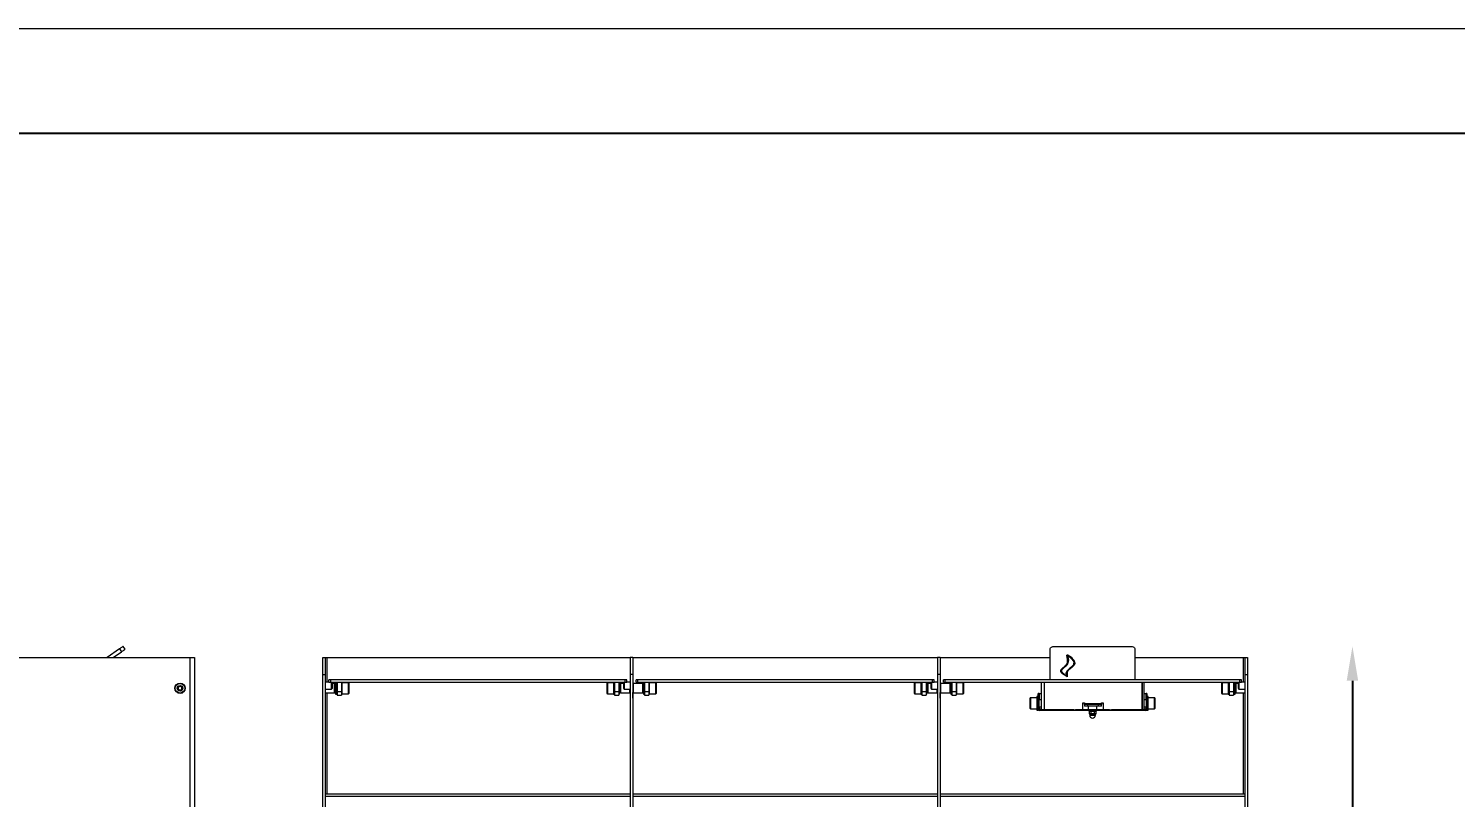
# Model space of a CAD drawing. Header units: millimetres. Extents: x -1511 to 5721, y -19897 to 4144.
# Drawn here: x 2457 to 4124, y 3225 to 4124 of the extents above; entities that cross this region are included whole.
import ezdxf

# ---------------------------------------------------------------- set-up
doc = ezdxf.new("R2010")
doc.units = ezdxf.units.MM
doc.linetypes.add('INCONTINUOUS', pattern=[200000.001, 200000, -0.001])
doc.layers.add('KOTY', color=3, linetype='INCONTINUOUS')
doc.layers.add('Nekreslit', color=6, linetype='Continuous', plot=False)
doc.styles.get("Standard").update_dxf_attribs({"font": 'arial.ttf'})
doc.dimstyles.new('PROFI_CSN', dxfattribs={"dimscale": 0, "dimtxt": 3.5, "dimasz": 3, "dimexe": 1, "dimexo": 0, "dimgap": 1.5, "dimtad": 1, "dimlfac": -1, "dimdsep": 46, "dimtxsty": 'Standard', "dimcen": 0, "dimdle": 1, "dimclrd": 256, "dimclre": 256, "dimclrt": 256, "dimadec": 0, "dimazin": 0, "dimtfac": 0.6, "dimtmove": 0, "dimatfit": 1, "dimfxl": 1, "dimtolj": 1, "dimarcsym": 0})

# ---------------------------------------------------------------- blocks, each defined once
blk = doc.blocks.new('*D26')
at = {"layer": 'DEFPOINTS', "color": 0, "transparency": 16777216}
for p in [(3744.1, 3401.9), (3880.6, 2409), (4003.2, 2409)]:
    blk.add_point(p, dxfattribs=at)
at = {"layer": 'KOTY', "color": 7, "lineweight": -2, "transparency": 16777216}
blk.add_line((4003.2, 3361.9), (4003.2, 2449), dxfattribs=at)
at = {"layer": 'KOTY', "color": 7, "transparency": 16777216}
for points in [[(3996.5, 3361.9), (4009.9, 3361.9), (4003.2, 3401.9)], [(3996.5, 2449), (4009.9, 2449), (4003.2, 2409)]]:
    blk.add_solid(points, dxfattribs=at)
at = {"layer": 'KOTY', "color": 7, "lineweight": 15, "transparency": 16777216, "insert": (3974.8, 2899), "char_height": 40, "attachment_point": 5, "rotation": 90}
blk.add_mtext('\\A1;994', dxfattribs=at)

msp = doc.modelspace()

# ---------------------------------------------------------------- linework, layer by layer
at = {"color": 7, "linetype": 'Continuous', "lineweight": 15}
for p, q in [((2569.4, 3398.6), (2567.1, 3401.9)), ((3655.1, 3401.9), (3744.1, 3401.9)), ((2350.6, 3389), (2645.6, 3389)), ((2563, 3399), (2548.7, 3389)), ((2555.7, 3389), (2565.3, 3395.7)), ((2563, 3399), (2565.3, 3395.7)), ((2645.6, 2409), (2645.6, 3389)), ((2645.6, 3389), (2650.6, 3389)), ((2650.6, 3389), (2650.6, 2409)), ((2800.6, 3389), (2803.6, 3389)), ((2800.6, 3369), (2800.6, 3389)), ((2803.6, 3369), (2803.6, 3389)), ((2803.6, 3389), (2805.6, 3389)), ((2805.6, 3389), (3159.6, 3389)), ((3162.6, 3389), (3159.6, 3389)), ((3159.6, 3389), (3159.6, 3369)), ((3162.6, 3389), (3162.6, 3369)), ((3162.6, 3389), (3518.6, 3389)), ((3521.6, 3389), (3518.6, 3389)), ((3518.6, 3389), (3518.6, 3369)), ((3521.6, 3389), (3521.6, 3369)), ((3521.6, 3389), (3650.1, 3389)), ((3650.1, 3363), (3650.1, 3399)), ((3669.6, 3391.1), (3669.7, 3391.6)), ((3669.7, 3391.5), (3669.6, 3391)), ((3669.6, 3390.4), (3669.6, 3391.1)), ((3669.8, 3389.6), (3669.6, 3390.4)), ((3669.7, 3391.6), (3669.9, 3391.8)), ((3669.9, 3391.7), (3669.7, 3391.5)), ((3669.7, 3391.5), (3669.7, 3391.6)), ((3670, 3388.6), (3669.8, 3389.6)), ((3669.9, 3391.8), (3670.5, 3391.8)), ((3669.9, 3391.7), (3669.9, 3391.8)), ((3670.5, 3391.7), (3669.9, 3391.7)), ((3670.2, 3387.6), (3670, 3388.6)), ((3670.4, 3386.5), (3670.2, 3387.6)), ((3670.3, 3383.1), (3670.5, 3384.2)), ((3670.5, 3384.1), (3670.3, 3383)), ((3670.5, 3385.3), (3670.4, 3386.5)), ((3670.5, 3391.8), (3671.1, 3391.6)), ((3670.5, 3391.7), (3670.5, 3391.8)), ((3671.1, 3391.5), (3670.5, 3391.7)), ((3670.5, 3384.2), (3670.5, 3385.3)), ((3670.5, 3385.2), (3670.5, 3385.3)), ((3670.5, 3385.2), (3670.5, 3384.1)), ((3670.5, 3384.1), (3670.5, 3384.2)), ((3670.6, 3390.5), (3670.6, 3391.1)), ((3670.6, 3391.1), (3670.6, 3391.1)), ((3670.6, 3391.1), (3671.3, 3390.7)), ((3670.6, 3391.1), (3670.6, 3391)), ((3670.6, 3391), (3670.6, 3390.4)), ((3670.8, 3389.7), (3670.6, 3390.5)), ((3670.6, 3390.5), (3670.6, 3390.4)), ((3670.6, 3390.4), (3670.8, 3389.6)), ((3671, 3388.7), (3670.8, 3389.7)), ((3670.8, 3389.7), (3670.8, 3389.6)), ((3670.8, 3389.6), (3671, 3388.6)), ((3671.2, 3387.6), (3671, 3388.7)), ((3671, 3388.7), (3671, 3388.6)), ((3671, 3388.6), (3671.2, 3387.6)), ((3671.1, 3391.6), (3672, 3391.1)), ((3671.1, 3391.5), (3671.1, 3391.6)), ((3672, 3391), (3671.1, 3391.5)), ((3671.2, 3387.6), (3671.4, 3386.4)), ((3671.4, 3386.5), (3671.2, 3387.6)), ((3671.2, 3387.6), (3671.2, 3387.6)), ((3671.3, 3390.7), (3672.1, 3390.1)), ((3671.3, 3383), (3671.5, 3384.2)), ((3671.5, 3385.3), (3671.4, 3386.5)), ((3671.4, 3386.5), (3671.4, 3386.4)), ((3671.4, 3386.4), (3671.5, 3385.3)), ((3671.5, 3384.2), (3671.5, 3385.3)), ((3672, 3391.1), (3672.9, 3390.5)), ((3672, 3391), (3672, 3391.1)), ((3672.9, 3390.4), (3672, 3391)), ((3672.1, 3390.1), (3673.1, 3389.4)), ((3672.9, 3390.5), (3673.9, 3389.7)), ((3672.9, 3390.4), (3672.9, 3390.5)), ((3673.9, 3389.7), (3672.9, 3390.4)), ((3673.1, 3389.4), (3674.1, 3388.6)), ((3673.9, 3389.7), (3674.9, 3388.9)), ((3674.9, 3388.8), (3673.9, 3389.7)), ((3673.9, 3389.7), (3673.9, 3389.7)), ((3674.1, 3388.6), (3675, 3387.6)), ((3674.9, 3388.9), (3675.9, 3387.9)), ((3674.9, 3388.8), (3674.9, 3388.9)), ((3675.9, 3387.8), (3674.9, 3388.8)), ((3675, 3387.6), (3675.9, 3386.6)), ((3675.9, 3387.9), (3676.8, 3386.8)), ((3675.9, 3387.8), (3675.9, 3387.9)), ((3676.8, 3386.8), (3675.9, 3387.8)), ((3675.9, 3386.6), (3676.7, 3385.6)), ((3676.7, 3385.6), (3677.3, 3384.5)), ((3676.8, 3386.8), (3677.6, 3385.8)), ((3677.6, 3385.7), (3676.8, 3386.8)), ((3676.8, 3386.8), (3676.8, 3386.8)), ((3677.3, 3384.5), (3677.7, 3383.5)), ((3677.6, 3385.8), (3678.3, 3384.7)), ((3677.6, 3385.7), (3677.6, 3385.8)), ((3678.3, 3384.6), (3677.6, 3385.7)), ((3678.3, 3384.7), (3678.7, 3383.6)), ((3678.3, 3384.6), (3678.3, 3384.7)), ((3678.7, 3383.6), (3678.3, 3384.6)), ((3749.1, 3399), (3749.1, 3363)), ((3749.1, 3389), (3875.6, 3389)), ((3875.6, 3389), (3877.6, 3389)), ((3877.6, 3389), (3880.6, 3389)), ((3877.6, 3389), (3877.6, 3369)), ((3880.6, 3389), (3880.6, 3369)), ((2800.6, 3369), (2803.6, 3369)), ((2800.6, 2429), (2800.6, 3369)), ((2803.6, 2429), (2803.6, 3369)), ((3159.6, 3369), (3159.6, 2429)), ((3162.6, 3369), (3159.6, 3369)), ((3162.6, 3369), (3162.6, 2429)), ((3521.6, 3369), (3518.6, 3369)), ((3518.6, 3369), (3518.6, 2429)), ((3521.6, 3369), (3521.6, 2429)), ((3662.4, 3372.9), (3662.5, 3373.6)), ((3662.5, 3373.5), (3662.4, 3372.9)), ((3662.7, 3372.2), (3662.4, 3372.9)), ((3662.5, 3373.6), (3662.7, 3374.3)), ((3662.7, 3374.2), (3662.5, 3373.5)), ((3662.5, 3373.5), (3662.5, 3373.6)), ((3662.7, 3374.3), (3663.1, 3375)), ((3663.1, 3374.9), (3662.7, 3374.2)), ((3662.7, 3374.2), (3662.7, 3374.3)), ((3663.1, 3371.5), (3662.7, 3372.2)), ((3663.1, 3375), (3663.7, 3375.7)), ((3663.7, 3375.6), (3663.1, 3374.9)), ((3663.1, 3374.9), (3663.1, 3375)), ((3663.8, 3370.8), (3663.1, 3371.5)), ((3663.4, 3372.9), (3663.5, 3373.5)), ((3663.4, 3372.9), (3663.6, 3372.3)), ((3663.6, 3372.3), (3663.4, 3372.9)), ((3663.4, 3372.9), (3663.4, 3372.9)), ((3663.5, 3373.5), (3663.7, 3374.1)), ((3663.6, 3372.3), (3664.1, 3371.6)), ((3664.1, 3371.7), (3663.6, 3372.3)), ((3663.6, 3372.3), (3663.6, 3372.3)), ((3663.7, 3375.7), (3664.4, 3376.4)), ((3664.4, 3376.3), (3663.7, 3375.6)), ((3663.7, 3375.6), (3663.7, 3375.7)), ((3663.7, 3374.1), (3664, 3374.7)), ((3664.6, 3370), (3663.8, 3370.8)), ((3664, 3374.7), (3664.6, 3375.4)), ((3664.6, 3371), (3664.1, 3371.7)), ((3664.1, 3371.7), (3664.1, 3371.6)), ((3664.1, 3371.6), (3664.6, 3371)), ((3664.4, 3376.4), (3665.2, 3377.1)), ((3665.2, 3377), (3664.4, 3376.3)), ((3664.4, 3376.3), (3664.4, 3376.4)), ((3664.6, 3375.4), (3665.3, 3376.1)), ((3664.6, 3371), (3665.4, 3370.3)), ((3665.4, 3370.4), (3664.6, 3371)), ((3664.6, 3371), (3664.6, 3371)), ((3665.5, 3369.3), (3664.6, 3370)), ((3665.2, 3377.1), (3666.1, 3377.8)), ((3666.1, 3377.7), (3665.2, 3377)), ((3665.2, 3377), (3665.2, 3377.1)), ((3665.3, 3376.1), (3666.1, 3376.8)), ((3666.3, 3369.6), (3665.4, 3370.4)), ((3665.4, 3370.4), (3665.4, 3370.3)), ((3665.4, 3370.3), (3666.3, 3369.6)), ((3666.6, 3368.6), (3665.5, 3369.3)), ((3666.1, 3377.8), (3667, 3378.6)), ((3667, 3378.5), (3666.1, 3377.7)), ((3666.1, 3377.7), (3666.1, 3377.8)), ((3666.1, 3376.8), (3666.9, 3377.5)), ((3666.3, 3369.6), (3667.3, 3368.8)), ((3667.3, 3368.9), (3666.3, 3369.6)), ((3666.3, 3369.6), (3666.3, 3369.6)), ((3667.7, 3367.8), (3666.6, 3368.6)), ((3666.9, 3377.5), (3667.8, 3378.3)), ((3667, 3378.6), (3667.8, 3379.4)), ((3667.8, 3379.3), (3667, 3378.5)), ((3667, 3378.5), (3667, 3378.6)), ((3668.5, 3368.2), (3667.3, 3368.9)), ((3667.3, 3368.9), (3667.3, 3368.8)), ((3667.3, 3368.8), (3668.5, 3368.1)), ((3668.9, 3367.1), (3667.7, 3367.8)), ((3667.8, 3379.4), (3668.6, 3380.3)), ((3668.6, 3380.2), (3667.8, 3379.3)), ((3667.8, 3379.3), (3667.8, 3379.4)), ((3667.8, 3378.3), (3668.7, 3379.1)), ((3668.9, 3367.9), (3668.5, 3368.2)), ((3668.5, 3368.2), (3668.5, 3368.1)), ((3668.5, 3368.1), (3668.9, 3367.8)), ((3668.6, 3380.3), (3669.3, 3381.2)), ((3669.3, 3381.1), (3668.6, 3380.2)), ((3668.6, 3380.2), (3668.6, 3380.3)), ((3668.7, 3379.1), (3669.5, 3380)), ((3668.8, 3369.9), (3668.9, 3370.8)), ((3668.9, 3370.8), (3668.8, 3369.9)), ((3668.8, 3369.9), (3668.8, 3369)), ((3668.8, 3369), (3668.9, 3368.1)), ((3668.9, 3370.8), (3669.1, 3371.7)), ((3669.1, 3371.7), (3668.9, 3370.8)), ((3668.9, 3370.8), (3668.9, 3370.8)), ((3668.9, 3368.1), (3668.9, 3367.9)), ((3668.9, 3367.9), (3668.9, 3367.8)), ((3669.4, 3372.6), (3669.1, 3371.7)), ((3669.1, 3371.7), (3669.4, 3372.5)), ((3669.1, 3371.7), (3669.1, 3371.7)), ((3669.3, 3381.2), (3669.9, 3382.1)), ((3669.9, 3382), (3669.3, 3381.1)), ((3669.3, 3381.1), (3669.3, 3381.2)), ((3669.9, 3373.5), (3669.4, 3372.6)), ((3669.4, 3372.5), (3669.9, 3373.4)), ((3669.4, 3372.6), (3669.4, 3372.5)), ((3669.5, 3380), (3670.2, 3380.9)), ((3669.9, 3370.8), (3669.8, 3369.9)), ((3669.8, 3369.9), (3669.8, 3369)), ((3669.8, 3369.8), (3669.8, 3369.9)), ((3669.8, 3369), (3669.8, 3369.8)), ((3669.8, 3369), (3669.9, 3368.1)), ((3669.9, 3368.1), (3669.8, 3369)), ((3669.8, 3369), (3669.8, 3369)), ((3669.9, 3382.1), (3670.3, 3383.1)), ((3670.3, 3383), (3669.9, 3382)), ((3669.9, 3382.1), (3669.9, 3382)), ((3670.6, 3374.3), (3669.9, 3373.5)), ((3669.9, 3373.4), (3670.6, 3374.2)), ((3669.9, 3373.5), (3669.9, 3373.4)), ((3670.1, 3371.6), (3669.9, 3370.8)), ((3669.9, 3368.1), (3670, 3367.2)), ((3670, 3367.2), (3669.9, 3368.1)), ((3669.9, 3368.1), (3669.9, 3368.1)), ((3670, 3367.2), (3670.1, 3366.3)), ((3670.1, 3366.3), (3670, 3367.2)), ((3670, 3367.2), (3670, 3367.2)), ((3670.4, 3372.5), (3670.1, 3371.6)), ((3670.2, 3380.9), (3670.8, 3382)), ((3670.3, 3383), (3670.3, 3383.1)), ((3670.9, 3373.3), (3670.4, 3372.5)), ((3671.4, 3375.1), (3670.6, 3374.3)), ((3670.6, 3374.2), (3671.4, 3375)), ((3670.6, 3374.3), (3670.6, 3374.2)), ((3670.8, 3382), (3671.3, 3383)), ((3671.5, 3374), (3670.9, 3373.3)), ((3672.3, 3375.8), (3671.4, 3375.1)), ((3671.4, 3375), (3672.3, 3375.7)), ((3671.4, 3375.1), (3671.4, 3375)), ((3672.2, 3374.8), (3671.5, 3374)), ((3673.1, 3375.5), (3672.2, 3374.8)), ((3672.3, 3375.7), (3673.2, 3376.5)), ((3673.2, 3376.5), (3672.3, 3375.8)), ((3672.3, 3375.8), (3672.3, 3375.7)), ((3674, 3376.2), (3673.1, 3375.5)), ((3674.1, 3377.3), (3673.2, 3376.5)), ((3673.2, 3376.5), (3674.1, 3377.2)), ((3673.2, 3376.5), (3673.2, 3376.5)), ((3674.9, 3376.9), (3674, 3376.2)), ((3675, 3378), (3674.1, 3377.3)), ((3674.1, 3377.2), (3675, 3377.9)), ((3674.1, 3377.3), (3674.1, 3377.2)), ((3675.8, 3377.6), (3674.9, 3376.9)), ((3675.8, 3378.7), (3675, 3378)), ((3675, 3377.9), (3675.8, 3378.6)), ((3675, 3378), (3675, 3377.9)), ((3676.5, 3379.4), (3675.8, 3378.7)), ((3675.8, 3378.6), (3676.5, 3379.3)), ((3675.8, 3378.7), (3675.8, 3378.6)), ((3676.6, 3378.4), (3675.8, 3377.6)), ((3677.1, 3380.2), (3676.5, 3379.4)), ((3676.5, 3379.3), (3677.1, 3380.1)), ((3676.5, 3379.4), (3676.5, 3379.3)), ((3677.4, 3379.2), (3676.6, 3378.4)), ((3677.1, 3380.1), (3677.6, 3380.9)), ((3677.6, 3380.9), (3677.1, 3380.2)), ((3677.1, 3380.2), (3677.1, 3380.1)), ((3678.1, 3380), (3677.4, 3379.2)), ((3677.6, 3380.9), (3677.8, 3381.7)), ((3677.8, 3381.7), (3677.6, 3380.9)), ((3677.6, 3380.9), (3677.6, 3380.9)), ((3677.7, 3383.5), (3677.9, 3382.6)), ((3677.9, 3382.6), (3677.8, 3381.7)), ((3677.8, 3381.7), (3677.9, 3382.5)), ((3677.8, 3381.7), (3677.8, 3381.7)), ((3677.9, 3382.6), (3677.9, 3382.5)), ((3678.5, 3380.8), (3678.1, 3380)), ((3678.8, 3381.7), (3678.5, 3380.8)), ((3678.7, 3383.6), (3678.9, 3382.6)), ((3678.9, 3382.6), (3678.7, 3383.6)), ((3678.7, 3383.6), (3678.7, 3383.6)), ((3678.9, 3382.6), (3678.8, 3381.7)), ((3877.6, 3369), (3880.6, 3369)), ((3877.6, 3369), (3877.6, 2429)), ((3880.6, 3369), (3880.6, 2429)), ((2633.6, 3355.3), (2631.6, 3354.1)), ((2631.6, 3354.1), (2631.6, 3351.8)), ((2631.6, 3351.8), (2633.6, 3350.7)), ((2635.6, 3354.1), (2633.6, 3355.3)), ((2633.6, 3350.7), (2635.6, 3351.8)), ((2635.6, 3351.8), (2635.6, 3354.1)), ((2807.6, 3360), (2803.6, 3360)), ((2803.6, 3352), (2810.6, 3352)), ((2807.6, 3360), (2807.6, 3363)), ((2809.6, 3363), (2807.6, 3363)), ((2807.6, 3360), (2809.6, 3360)), ((2809.6, 3360), (2809.6, 3363)), ((3153.6, 3363), (2809.6, 3363)), ((2809.6, 3360), (3153.6, 3360)), ((2811.6, 3359), (2810.6, 3360)), ((2810.6, 3352), (2810.6, 3360)), ((2810.6, 3352), (2811.6, 3353)), ((2811.6, 3353), (2811.6, 3359)), ((2814.1, 3358.5), (2811.6, 3358.5)), ((2815.1, 3357.5), (2814.1, 3358.5)), ((2814.1, 3347.5), (2814.1, 3358.5)), ((2815.1, 3360), (2815.1, 3346)), ((2816.1, 3346), (2816.1, 3360)), ((2816.1, 3360), (2816.1, 3353)), ((2816.1, 3353), (2816.1, 3346)), ((2817.1, 3360), (2817.1, 3348.7)), ((2822.1, 3360), (2822.1, 3348.7)), ((2823.1, 3346), (2823.1, 3360)), ((2830.3, 3359.5), (2823.1, 3359.5)), ((3140.1, 3359.5), (3132.9, 3359.5)), ((3140.1, 3360), (3140.1, 3346)), ((3141.1, 3360), (3141.1, 3348.7)), ((3146.1, 3360), (3146.1, 3348.7)), ((3147.1, 3346), (3147.1, 3360)), ((3147.6, 3357), (3147.1, 3357)), ((3148.1, 3358.5), (3147.6, 3358)), ((3147.6, 3358), (3147.6, 3348)), ((3151.6, 3358.5), (3148.1, 3358.5)), ((3148.1, 3358.5), (3148.1, 3347.5)), ((3152.6, 3360), (3151.6, 3359)), ((3151.6, 3359), (3151.6, 3353)), ((3151.6, 3353), (3152.6, 3352)), ((3152.6, 3360), (3152.6, 3352)), ((3152.6, 3352), (3159.6, 3352)), ((3153.6, 3360), (3153.6, 3363)), ((3155.6, 3363), (3153.6, 3363)), ((3153.6, 3360), (3155.6, 3360)), ((3155.6, 3360), (3155.6, 3363)), ((3159.6, 3360), (3155.6, 3360)), ((3159.1, 3347.5), (3159.1, 3352)), ((3163.1, 3358.5), (3162.6, 3358)), ((3174.1, 3358.5), (3163.1, 3358.5)), ((3163.1, 3358.5), (3163.1, 3347.5)), ((3166.6, 3360), (3166.6, 3363)), ((3168.6, 3363), (3166.6, 3363)), ((3166.6, 3360), (3168.6, 3360)), ((3168.6, 3360), (3168.6, 3363)), ((3512.6, 3363), (3168.6, 3363)), ((3168.6, 3360), (3512.6, 3360)), ((3174.6, 3358), (3174.1, 3358.5)), ((3174.1, 3347.5), (3174.1, 3358.5)), ((3174.6, 3348), (3174.6, 3358)), ((3175.1, 3357), (3174.6, 3357)), ((3175.1, 3360), (3175.1, 3346)), ((3176.1, 3360), (3176.1, 3348.7)), ((3181.1, 3360), (3181.1, 3348.7)), ((3182.1, 3346), (3182.1, 3360)), ((3189.3, 3359.5), (3182.1, 3359.5)), ((3499.1, 3359.5), (3491.9, 3359.5)), ((3499.1, 3360), (3499.1, 3346)), ((3500.1, 3360), (3500.1, 3348.7)), ((3505.1, 3360), (3505.1, 3348.7)), ((3506.1, 3346), (3506.1, 3360)), ((3506.6, 3357), (3506.1, 3357)), ((3507.1, 3358.5), (3506.6, 3358)), ((3506.6, 3358), (3506.6, 3348)), ((3510.6, 3358.5), (3507.1, 3358.5)), ((3507.1, 3358.5), (3507.1, 3347.5)), ((3511.6, 3360), (3510.6, 3359)), ((3510.6, 3359), (3510.6, 3353)), ((3510.6, 3353), (3511.6, 3352)), ((3511.6, 3360), (3511.6, 3352)), ((3511.6, 3352), (3518.6, 3352)), ((3512.6, 3360), (3512.6, 3363)), ((3514.6, 3363), (3512.6, 3363)), ((3512.6, 3360), (3514.6, 3360)), ((3514.6, 3360), (3514.6, 3363)), ((3518.6, 3360), (3514.6, 3360)), ((3518.1, 3347.5), (3518.1, 3352)), ((3522.1, 3358.5), (3521.6, 3358)), ((3533.1, 3358.5), (3522.1, 3358.5)), ((3522.1, 3358.5), (3522.1, 3347.5)), ((3525.6, 3360), (3525.6, 3363)), ((3527.6, 3363), (3525.6, 3363)), ((3525.6, 3360), (3527.6, 3360)), ((3527.6, 3360), (3527.6, 3363)), ((3871.6, 3363), (3527.6, 3363)), ((3527.6, 3360), (3871.6, 3360)), ((3533.6, 3358), (3533.1, 3358.5)), ((3533.1, 3347.5), (3533.1, 3358.5)), ((3533.6, 3348), (3533.6, 3358)), ((3534.1, 3357), (3533.6, 3357)), ((3534.1, 3360), (3534.1, 3346)), ((3535.1, 3360), (3535.1, 3348.7)), ((3540.1, 3360), (3540.1, 3348.7)), ((3541.1, 3346), (3541.1, 3360)), ((3548.3, 3359.5), (3541.1, 3359.5)), ((3639.6, 3360), (3639.6, 3328)), ((3642.9, 3360), (3642.9, 3328)), ((3670.1, 3366.3), (3668.9, 3367.1)), ((3757.5, 3360), (3757.5, 3328)), ((3757.5, 3358.5), (3757.6, 3358.5)), ((3757.6, 3328), (3757.6, 3360)), ((3759.6, 3360), (3759.6, 3328)), ((3858.1, 3359.5), (3850.9, 3359.5)), ((3858.1, 3360), (3858.1, 3353)), ((3858.1, 3353), (3858.1, 3346)), ((3859.1, 3360), (3859.1, 3348.7)), ((3864.1, 3360), (3864.1, 3348.7)), ((3865.1, 3353), (3865.1, 3360)), ((3865.1, 3346), (3865.1, 3353)), ((3866.1, 3353), (3866.1, 3360)), ((3867.1, 3358.5), (3866.1, 3357.5)), ((3866.1, 3346), (3866.1, 3353)), ((3869.6, 3358.5), (3867.1, 3358.5)), ((3867.1, 3358.5), (3867.1, 3347.5)), ((3870.6, 3360), (3869.6, 3359)), ((3869.6, 3359), (3869.6, 3353)), ((3869.6, 3353), (3870.6, 3352)), ((3870.6, 3360), (3870.6, 3352)), ((3870.6, 3352), (3877.6, 3352)), ((3871.6, 3360), (3871.6, 3363)), ((3873.6, 3363), (3871.6, 3363)), ((3871.6, 3360), (3873.6, 3360)), ((3873.6, 3360), (3873.6, 3363)), ((3877.6, 3360), (3873.6, 3360)), ((2803.6, 3347.5), (2814.1, 3347.5)), ((2814.1, 3347.5), (2815.1, 3348.5)), ((2815.1, 3346), (2816.1, 3346)), ((2816.1, 3346), (2817.1, 3346)), ((2822.1, 3348.7), (2817.1, 3348.7)), ((2817.1, 3348.7), (2817.1, 3345)), ((2817.1, 3345), (2822.1, 3345)), ((2822.1, 3348.7), (2822.1, 3345)), ((2822.1, 3346), (2823.1, 3346)), ((2823.1, 3346.5), (2830.3, 3346.5)), ((3132.9, 3346.5), (3140.1, 3346.5)), ((3140.1, 3346), (3141.1, 3346)), ((3146.1, 3348.7), (3141.1, 3348.7)), ((3141.1, 3348.7), (3141.1, 3345)), ((3141.1, 3345), (3146.1, 3345)), ((3146.1, 3348.7), (3146.1, 3345)), ((3146.1, 3346), (3147.1, 3346)), ((3147.1, 3349), (3147.6, 3349)), ((3147.6, 3348), (3148.1, 3347.5)), ((3148.1, 3347.5), (3159.1, 3347.5)), ((3159.1, 3347.5), (3159.6, 3348)), ((3159.5, 3347.9), (3159.5, 3341.3)), ((3159.5, 3341.3), (3159.6, 3341.3)), ((3162.6, 3348), (3163.1, 3347.5)), ((3162.6, 3341.3), (3162.7, 3341.3)), ((3162.7, 3341.3), (3162.7, 3347.9)), ((3163.1, 3347.5), (3174.1, 3347.5)), ((3174.1, 3347.5), (3174.6, 3348)), ((3174.6, 3349), (3175.1, 3349)), ((3175.1, 3346), (3176.1, 3346)), ((3181.1, 3348.7), (3176.1, 3348.7)), ((3176.1, 3348.7), (3176.1, 3345)), ((3176.1, 3345), (3181.1, 3345)), ((3181.1, 3348.7), (3181.1, 3345)), ((3181.1, 3346), (3182.1, 3346)), ((3182.1, 3346.5), (3189.3, 3346.5)), ((3491.9, 3346.5), (3499.1, 3346.5)), ((3499.1, 3346), (3500.1, 3346)), ((3505.1, 3348.7), (3500.1, 3348.7)), ((3500.1, 3348.7), (3500.1, 3345)), ((3500.1, 3345), (3505.1, 3345)), ((3505.1, 3348.7), (3505.1, 3345)), ((3505.1, 3346), (3506.1, 3346)), ((3506.1, 3349), (3506.6, 3349)), ((3506.6, 3348), (3507.1, 3347.5)), ((3507.1, 3347.5), (3518.1, 3347.5)), ((3518.1, 3347.5), (3518.6, 3348)), ((3518.5, 3347.9), (3518.5, 3341.3)), ((3518.5, 3341.3), (3518.6, 3341.3)), ((3521.6, 3348), (3522.1, 3347.5)), ((3521.6, 3341.3), (3521.7, 3341.3)), ((3521.7, 3341.3), (3521.7, 3347.9)), ((3522.1, 3347.5), (3533.1, 3347.5)), ((3533.1, 3347.5), (3533.6, 3348)), ((3533.6, 3349), (3534.1, 3349)), ((3534.1, 3346), (3535.1, 3346)), ((3540.1, 3348.7), (3535.1, 3348.7)), ((3535.1, 3348.7), (3535.1, 3345)), ((3535.1, 3345), (3540.1, 3345)), ((3540.1, 3348.7), (3540.1, 3345)), ((3540.1, 3346), (3541.1, 3346)), ((3541.1, 3346.5), (3548.3, 3346.5)), ((3634.5, 3342), (3627.3, 3342)), ((3636.1, 3343.5), (3634.5, 3343.5)), ((3634.5, 3343.5), (3634.5, 3327.5)), ((3636.1, 3337), (3636.1, 3347)), ((3637.1, 3347), (3636.1, 3347)), ((3636.1, 3337), (3637.1, 3337)), ((3636.1, 3337), (3636.1, 3329)), ((3637.1, 3337), (3637.1, 3347)), ((3639.6, 3339.5), (3637.1, 3339.5)), ((3637.1, 3329), (3637.1, 3337)), ((3637.2, 3347), (3637.2, 3339.5)), ((3637.2, 3347), (3639.6, 3347)), ((3688.2, 3328), (3688.2, 3336)), ((3688.2, 3336), (3690.2, 3336)), ((3690.2, 3336), (3690.2, 3335.2)), ((3690.2, 3335.2), (3710.2, 3335.2)), ((3690.2, 3334), (3690.2, 3335.2)), ((3690.2, 3334), (3690.2, 3332)), ((3694.2, 3334), (3690.2, 3334)), ((3694.2, 3332), (3694.2, 3334)), ((3706.2, 3334), (3694.2, 3334)), ((3706.2, 3334), (3706.2, 3332)), ((3710.2, 3334), (3706.2, 3334)), ((3710.2, 3336), (3712.2, 3336)), ((3710.2, 3335.2), (3710.2, 3336)), ((3710.2, 3335.2), (3710.2, 3334)), ((3710.2, 3332), (3710.2, 3334)), ((3712.2, 3336), (3712.2, 3328)), ((3757.6, 3341.3), (3757.5, 3341.3)), ((3757.5, 3338), (3757.6, 3338)), ((3759.6, 3347), (3762, 3347)), ((3762.1, 3339.5), (3759.6, 3339.5)), ((3762, 3347), (3762, 3339.5)), ((3763.1, 3347), (3762.1, 3347)), ((3762.1, 3347), (3762.1, 3337)), ((3762.1, 3337), (3763.1, 3337)), ((3762.1, 3337), (3762.1, 3329)), ((3763.1, 3347), (3763.1, 3337)), ((3764.7, 3343.5), (3763.1, 3343.5)), ((3763.1, 3329), (3763.1, 3337)), ((3764.7, 3327.5), (3764.7, 3343.5)), ((3771.9, 3342), (3764.7, 3342)), ((3850.9, 3346.5), (3858.1, 3346.5)), ((3858.1, 3346), (3859.1, 3346)), ((3864.1, 3348.7), (3859.1, 3348.7)), ((3859.1, 3348.7), (3859.1, 3345)), ((3859.1, 3345), (3864.1, 3345)), ((3864.1, 3348.7), (3864.1, 3345)), ((3864.1, 3346), (3865.1, 3346)), ((3865.1, 3346), (3866.1, 3346)), ((3866.1, 3348.5), (3867.1, 3347.5)), ((3867.1, 3347.5), (3877.6, 3347.5)), ((3627.3, 3329), (3634.5, 3329)), ((3634.5, 3327.5), (3636.1, 3327.5)), ((3636.1, 3329), (3636.1, 3327.5)), ((3637.1, 3331.5), (3639.6, 3331.5)), ((3637.2, 3331.5), (3637.2, 3329)), ((3637.2, 3328.6), (3637.2, 3329)), ((3677.6, 3328), (3638.1, 3328)), ((3677.6, 3327), (3638.1, 3327)), ((3677.6, 3327), (3677.6, 3328)), ((3677.6, 3328), (3679.6, 3328)), ((3679.6, 3327), (3677.6, 3327)), ((3679.6, 3327), (3679.6, 3328)), ((3683.6, 3328), (3679.6, 3328)), ((3683.6, 3327), (3679.6, 3327)), ((3683.6, 3327), (3683.6, 3328)), ((3715.6, 3328), (3683.6, 3328)), ((3715.6, 3327), (3683.6, 3327)), ((3694.2, 3332), (3690.2, 3332)), ((3706.2, 3332), (3694.2, 3332)), ((3694.6, 3332), (3694.6, 3328)), ((3695.1, 3327), (3695.1, 3326.2)), ((3695.1, 3326.2), (3704.1, 3326.2)), ((3696.7, 3326.2), (3695.6, 3325.8)), ((3695.6, 3325.8), (3695.6, 3323.2)), ((3695.6, 3323.2), (3696.1, 3323)), ((3696.6, 3323), (3695.6, 3323.2)), ((3696.1, 3323), (3696.6, 3323)), ((3696.4, 3323), (3696.4, 3321.4)), ((3702.9, 3321.4), (3696.4, 3321.4)), ((3697.6, 3323.2), (3696.6, 3323)), ((3696.6, 3323), (3699.6, 3323)), ((3697.6, 3325.8), (3697.6, 3323.2)), ((3699.6, 3323), (3697.6, 3323.2)), ((3701.7, 3323.2), (3699.6, 3323)), ((3699.6, 3323), (3702.7, 3323)), ((3701.7, 3323.2), (3701.7, 3325.8)), ((3702.7, 3323), (3701.7, 3323.2)), ((3703.7, 3325.8), (3702.5, 3326.2)), ((3703.7, 3323.2), (3702.7, 3323)), ((3702.7, 3323), (3703.1, 3323)), ((3702.9, 3321.4), (3702.9, 3323)), ((3703.1, 3323), (3703.7, 3323.2)), ((3703.7, 3323.2), (3703.7, 3325.8)), ((3704.1, 3326.2), (3704.1, 3327)), ((3704.6, 3328), (3704.6, 3332)), ((3710.2, 3332), (3706.2, 3332)), ((3715.6, 3327), (3715.6, 3328)), ((3719.6, 3328), (3715.6, 3328)), ((3719.6, 3327), (3715.6, 3327)), ((3719.6, 3327), (3719.6, 3328)), ((3719.6, 3328), (3721.6, 3328)), ((3721.6, 3327), (3719.6, 3327)), ((3721.6, 3328), (3721.6, 3327)), ((3761.1, 3328), (3721.6, 3328)), ((3761.1, 3327), (3721.6, 3327)), ((3759.6, 3331.5), (3762.1, 3331.5)), ((3762, 3331.5), (3762, 3329)), ((3762, 3328.6), (3762, 3329)), ((3763.1, 3327.5), (3763.1, 3329)), ((3763.1, 3327.5), (3764.7, 3327.5)), ((3764.7, 3329), (3771.9, 3329)), ((3159.6, 3229.5), (2803.6, 3229.5)), ((3159.6, 3226.5), (2803.6, 3226.5)), ((3518.6, 3229.5), (3162.6, 3229.5)), ((3518.6, 3226.5), (3162.6, 3226.5)), ((3877.6, 3229.5), (3521.6, 3229.5)), ((3877.6, 3226.5), (3521.6, 3226.5))]:
    msp.add_line(p, q, dxfattribs=at)
at = {"color": 8, "linetype": 'Continuous', "lineweight": 15}
for p, q in [((2805.6, 3360), (2805.6, 3389)), ((3875.6, 3389), (3875.6, 3360)), ((2830.3, 3346.5), (2830.3, 3359.5)), ((3132.9, 3359.5), (3132.9, 3346.5)), ((3189.3, 3353), (3189.3, 3359.5)), ((3189.3, 3346.5), (3189.3, 3353)), ((3491.9, 3359.5), (3491.9, 3346.5)), ((3548.3, 3353), (3548.3, 3359.5)), ((3548.3, 3346.5), (3548.3, 3353)), ((3850.9, 3359.5), (3850.9, 3346.5)), ((2805.6, 3229.5), (2805.6, 3347.5)), ((3627.3, 3342), (3627.3, 3329)), ((3771.9, 3329), (3771.9, 3342)), ((3875.6, 3347.5), (3875.6, 3229.5)), ((3637.2, 3329), (3639.6, 3329)), ((3759.6, 3329), (3762, 3329))]:
    msp.add_line(p, q, dxfattribs=at)
at = {"color": 7, "linetype": 'Continuous', "lineweight": 15, "flags": 128}
for points in [[(2567.1, 3401.9), (2567, 3401.8), (2566.8, 3401.7), (2566.4, 3401.4), (2565.9, 3401), (2565.3, 3400.6), (2564.6, 3400.1), (2563.8, 3399.6), (2563, 3399)], [(3650.1, 3399), (3650.2, 3399.6), (3650.5, 3400.1), (3651, 3400.6), (3651.6, 3401), (3652.4, 3401.4), (3653.2, 3401.7), (3654.2, 3401.8), (3655.1, 3401.9)], [(3744.1, 3401.9), (3745.1, 3401.8), (3746, 3401.7), (3746.9, 3401.4), (3747.7, 3401), (3748.3, 3400.6), (3748.7, 3400.1), (3749, 3399.6), (3749.1, 3399)], [(2565.3, 3395.7), (2566.1, 3396.3), (2566.9, 3396.8), (2567.6, 3397.3), (2568.2, 3397.8), (2568.7, 3398.1), (2569.1, 3398.4), (2569.3, 3398.6), (2569.4, 3398.6)]]:
    msp.add_lwpolyline(points, dxfattribs=at)
at = {"color": 7, "linetype": 'Continuous', "lineweight": 15}
for radius in [6, 5.53, 3.32]:
    msp.add_circle((2633.6, 3353), radius, dxfattribs=at)
for centre, radius, start, end in [((2830.3, 3358.7), 0.8, 0, 90), ((3132.9, 3358.7), 0.8, 90, 180), ((3189.3, 3358.7), 0.8, 0, 90), ((3491.9, 3358.7), 0.8, 90, 180), ((3548.3, 3358.7), 0.8, 0, 90), ((3850.9, 3358.7), 0.8, 90, 180), ((2830.3, 3347.3), 0.8, 270, 0), ((3132.9, 3347.3), 0.8, 180, 270), ((3189.3, 3347.3), 0.8, 270, 0), ((3491.9, 3347.3), 0.8, 180, 270), ((3548.3, 3347.3), 0.8, 270, 0), ((3627.3, 3341.2), 0.8, 90, 180), ((3771.9, 3341.2), 0.8, 0, 90), ((3850.9, 3347.3), 0.8, 180, 270), ((3627.3, 3329.8), 0.8, 180, 270), ((3638.1, 3329), 2, 180, 270), ((3638.1, 3329), 1, 180, 270), ((3699.6, 3321.4), 3.25, 180, 0), ((3761.1, 3329), 1, 270, 0), ((3761.1, 3329), 2, 270, 0), ((3771.9, 3329.8), 0.8, 270, 0)]:
    msp.add_arc(centre, radius, start, end, dxfattribs=at)
for centre, start_param, end_param in [((3638.1, 3329), 1.570796, 3.141593), ((3761.1, 3329), 3.141593, 4.712389)]:
    msp.add_ellipse(centre, major_axis=(0, 1), ratio=0.9, start_param=start_param, end_param=end_param, dxfattribs=at)
for points, knots in [([(2823.1, 3346.5), (2823.1, 3346.6), (2823.1, 3346.8), (2823.1, 3348.3), (2823.1, 3350.4), (2823.1, 3353), (2823.1, 3355.6), (2823.1, 3357.7), (2823.1, 3359.2), (2823.1, 3359.4), (2823.1, 3359.5)], [0, 0, 0, 0, 0.125, 0.25, 0.375, 0.5, 0.625, 0.75, 0.875, 1, 1, 1, 1]), ([(2831.1, 3347.3), (2831.1, 3347.4), (2831.1, 3347.5), (2831.1, 3348.2), (2831.1, 3348.9), (2831.1, 3349.8), (2831.1, 3351.2), (2831.1, 3353), (2831.1, 3354.8), (2831.1, 3356.1), (2831.1, 3357.1), (2831.1, 3357.8), (2831.1, 3358.5), (2831.1, 3358.6), (2831.1, 3358.7)], [0, 0, 0, 0, 0.119729, 0.184181, 0.250001, 0.31582, 0.380272, 0.5, 0.619728, 0.68418, 0.749999, 0.815819, 0.880271, 1, 1, 1, 1]), ([(3132.1, 3358.7), (3132.1, 3358.6), (3132.1, 3358.5), (3132.1, 3357.8), (3132.1, 3357.1), (3132.1, 3356.1), (3132.1, 3354.8), (3132.1, 3353.7), (3132.1, 3353)], [0, 0, 0, 0, 0.239457, 0.368362, 0.500001, 0.63164, 0.760544, 1, 1, 1, 1]), ([(3132.1, 3353), (3132.1, 3352.3), (3132.1, 3351.2), (3132.1, 3349.8), (3132.1, 3348.9), (3132.1, 3348.2), (3132.1, 3347.5), (3132.1, 3347.4), (3132.1, 3347.3)], [0, 0, 0, 0, 0.239457, 0.368361, 0.499999, 0.631638, 0.760543, 1, 1, 1, 1]), ([(3190.1, 3353), (3190.1, 3353.7), (3190.1, 3354.8), (3190.1, 3356.1), (3190.1, 3357.1), (3190.1, 3357.8), (3190.1, 3358.5), (3190.1, 3358.6), (3190.1, 3358.7)], [0, 0, 0, 0, 0.239456, 0.36836, 0.499999, 0.631638, 0.760543, 1, 1, 1, 1]), ([(3190.1, 3347.3), (3190.1, 3347.4), (3190.1, 3347.5), (3190.1, 3348.2), (3190.1, 3348.9), (3190.1, 3349.8), (3190.1, 3351.2), (3190.1, 3352.3), (3190.1, 3353)], [0, 0, 0, 0, 0.239457, 0.368362, 0.500001, 0.631639, 0.760543, 1, 1, 1, 1]), ([(3491.1, 3358.7), (3491.1, 3358.6), (3491.1, 3358.5), (3491.1, 3357.8), (3491.1, 3357.1), (3491.1, 3356.1), (3491.1, 3354.8), (3491.1, 3353.7), (3491.1, 3353)], [0, 0, 0, 0, 0.239457, 0.368362, 0.500001, 0.63164, 0.760544, 1, 1, 1, 1]), ([(3491.1, 3353), (3491.1, 3352.3), (3491.1, 3351.2), (3491.1, 3349.8), (3491.1, 3348.9), (3491.1, 3348.2), (3491.1, 3347.5), (3491.1, 3347.4), (3491.1, 3347.3)], [0, 0, 0, 0, 0.239457, 0.368361, 0.499999, 0.631638, 0.760543, 1, 1, 1, 1]), ([(3549.1, 3353), (3549.1, 3353.7), (3549.1, 3354.8), (3549.1, 3356.1), (3549.1, 3357.1), (3549.1, 3357.8), (3549.1, 3358.5), (3549.1, 3358.6), (3549.1, 3358.7)], [0, 0, 0, 0, 0.239456, 0.36836, 0.499999, 0.631638, 0.760543, 1, 1, 1, 1]), ([(3549.1, 3347.3), (3549.1, 3347.4), (3549.1, 3347.5), (3549.1, 3348.2), (3549.1, 3348.9), (3549.1, 3349.8), (3549.1, 3351.2), (3549.1, 3352.3), (3549.1, 3353)], [0, 0, 0, 0, 0.239457, 0.368362, 0.500001, 0.631639, 0.760543, 1, 1, 1, 1]), ([(3850.1, 3358.7), (3850.1, 3358.6), (3850.1, 3358.5), (3850.1, 3357.8), (3850.1, 3357.1), (3850.1, 3356.1), (3850.1, 3354.8), (3850.1, 3353), (3850.1, 3351.2), (3850.1, 3349.8), (3850.1, 3348.9), (3850.1, 3348.2), (3850.1, 3347.5), (3850.1, 3347.4), (3850.1, 3347.3)], [0, 0, 0, 0, 0.119729, 0.184181, 0.250001, 0.31582, 0.380272, 0.5, 0.619728, 0.68418, 0.749999, 0.815819, 0.880271, 1, 1, 1, 1]), ([(3858.1, 3359.5), (3858.1, 3359.4), (3858.1, 3359.2), (3858.1, 3357.7), (3858.1, 3355.6), (3858.1, 3353), (3858.1, 3350.4), (3858.1, 3348.3), (3858.1, 3346.8), (3858.1, 3346.6), (3858.1, 3346.5)], [0, 0, 0, 0, 0.125, 0.25, 0.375, 0.5, 0.625, 0.75, 0.875, 1, 1, 1, 1]), ([(3626.5, 3341.2), (3626.5, 3341.1), (3626.5, 3341), (3626.5, 3340.3), (3626.5, 3339.6), (3626.5, 3338.6), (3626.5, 3337.3), (3626.5, 3335.5), (3626.5, 3333.7), (3626.5, 3332.3), (3626.5, 3331.4), (3626.5, 3330.7), (3626.5, 3330), (3626.5, 3329.9), (3626.5, 3329.8)], [0, 0, 0, 0, 0.119728, 0.18418, 0.249999, 0.315819, 0.380272, 0.5, 0.619728, 0.684181, 0.75, 0.81582, 0.880272, 1, 1, 1, 1]), ([(3772.7, 3329.8), (3772.7, 3329.9), (3772.7, 3330), (3772.7, 3330.7), (3772.7, 3331.4), (3772.7, 3332.3), (3772.7, 3333.7), (3772.7, 3335.5), (3772.7, 3337.3), (3772.7, 3338.6), (3772.7, 3339.6), (3772.7, 3340.3), (3772.7, 3341), (3772.7, 3341.1), (3772.7, 3341.2)], [0, 0, 0, 0, 0.119728, 0.18418, 0.25, 0.315819, 0.380272, 0.5, 0.619728, 0.684181, 0.750001, 0.81582, 0.880272, 1, 1, 1, 1]), ([(3697.6, 3325.8), (3697.3, 3325.9), (3696.6, 3326.1), (3695.9, 3325.9), (3695.6, 3325.8)], [0, 0, 0, 0, 0.491211, 1, 1, 1, 1]), ([(3701.7, 3325.8), (3701, 3325.9), (3699.6, 3326.1), (3698.3, 3325.9), (3697.6, 3325.8)], [0, 0, 0, 0, 0.491205, 1, 1, 1, 1]), ([(3703.7, 3325.8), (3703.3, 3325.9), (3702.7, 3326.1), (3702, 3325.9), (3701.7, 3325.8)], [0, 0, 0, 0, 0.49121, 1, 1, 1, 1])]:
    msp.add_open_spline(points, degree=3, knots=knots, dxfattribs=at)
at = {"layer": 'Nekreslit', "color": 4, "lineweight": 15}
msp.add_lwpolyline([(5700.6, 0), (0, 0), (0, 4123.6), (5700.6, 4123.6)], close=True, dxfattribs=at)
at = {"layer": 'Nekreslit'}
msp.add_lwpolyline([(150.6, 151.1), (4190.6, 151.1), (4190.6, 4001.1), (150.6, 4001.1)], close=True, dxfattribs=at)

# ---------------------------------------------------------------- dimensions: what is measured, and where the dimension line sits
at = {"layer": 'KOTY', "lineweight": 15}
dim = msp.add_linear_dim(base=(4003.2, 2409), p1=(3744.1, 3401.9), p2=(3880.6, 2409), angle=90, text='994', dimstyle='PROFI_CSN', override={"dimscale": 1, "dimtxt": 40, "dimasz": 40, "dimgap": 8, "dimdec": 0, "dimlfac": 1, "dimrnd": 1, "dimse1": 1, "dimse2": 1, "dimclrd": 7, "dimclre": 3, "dimclrt": 7, "dimtdec": 0}, dxfattribs=at)
dim.commit()
dim.dimension.update_dxf_attribs({"geometry": '*D26', "text_midpoint": (4003.2, 2899), "dimtype": 160})

doc.saveas('drawing.dxf')
